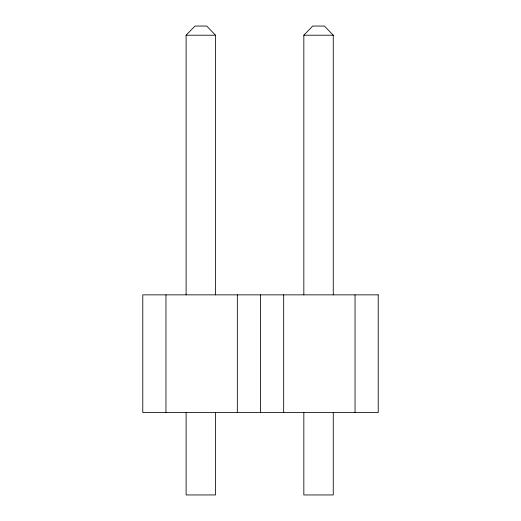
<?xml version="1.0" encoding="UTF-8"?>
<svg xmlns="http://www.w3.org/2000/svg" width="521" height="521" viewBox="0 0 521 521"><rect width="100%" height="100%" fill="white"/><g stroke="black" fill="none" stroke-linecap="round" stroke-linejoin="round"><path stroke-width="0.78" d="M186.114 294.853L186.114 35.213L194.945 26.05L206.713 26.05L215.544 35.213L215.544 294.853M303.834 294.853L303.834 35.213L312.659 26.05L324.433 26.05L333.264 35.213L333.264 294.853M186.114 35.213L215.544 35.213M303.834 35.213L333.264 35.213M355.042 294.853L355.042 412.573M333.264 412.573L333.264 494.95L303.834 494.95L303.834 412.573M283.671 294.853L283.671 412.573M260.5 294.853L260.5 412.573M237.329 294.853L237.329 412.573M215.544 412.573L215.544 494.95L186.114 494.95L186.114 412.573M165.958 294.853L165.958 412.573M378.22 294.853L142.78 294.853L142.78 412.573L378.22 412.573L378.22 294.853"/></g></svg>
